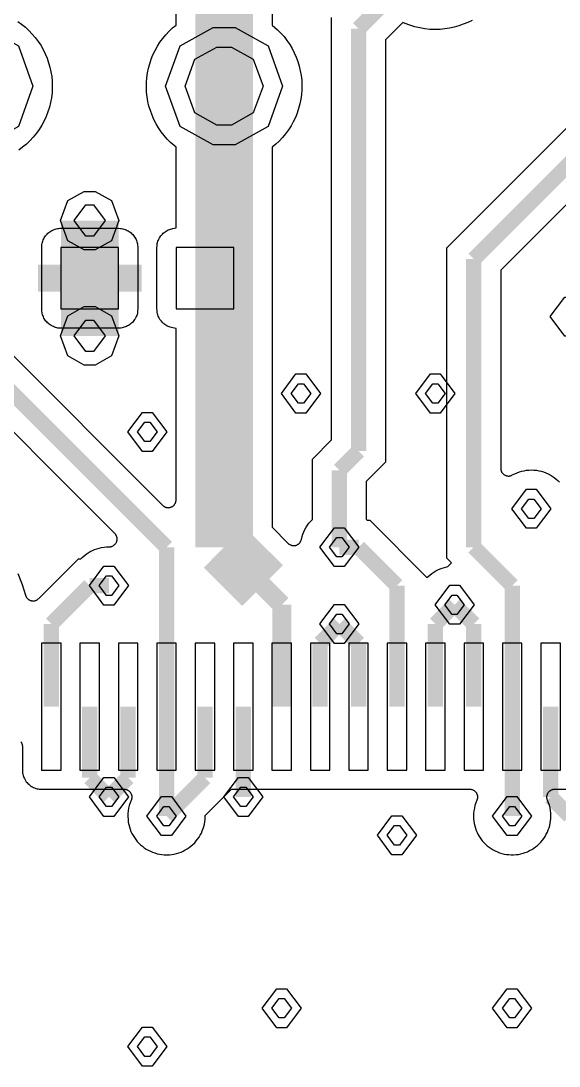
# Model space of a CAD drawing. Extents: x -0.15 to 4.85, y -1.33 to 3.4.
# Drawn here: x 2.622 to 2.898, y 1.358 to 1.894 of the extents above; entities that cross this region are included whole.
import ezdxf

# ---------------------------------------------------------------- set-up
doc = ezdxf.new("R2010")
doc.units = 0
doc.layers.get('0').update_dxf_attribs({"linetype": 'CONTINUOUS'})

msp = doc.modelspace()

# ---------------------------------------------------------------- linework, layer by layer
at = {"color": 0}
for points, const_width in [([(2.72636, 1.95864), (2.72636, 1.86022)], 0.029528), ([(2.83465, 1.92913), (2.79526, 1.88974)], 0.007874), ([(2.79526, 1.88974), (2.79526, 1.67321)], 0.007874), ([(2.72636, 1.76181), (2.72636, 1.86022)], 0.029528), ([(2.94293, 1.86022), (2.85433, 1.77163)], 0.007874), ([(2.65746, 1.76181), (2.65746, 1.79132)], 0.029528), ([(2.65746, 1.76181), (2.65746, 1.73229)], 0.029528), ([(2.72636, 1.624), (2.72636, 1.76181)], 0.029528), ([(2.85433, 1.77163), (2.85433, 1.624)], 0.007874), ([(2.63088, 1.76181), (2.65746, 1.76181), (2.6841, 1.76181)], 0.013779), ([(2.71654, 1.76181), (2.72636, 1.76181)], 0.009842), ([(2.59843, 1.72242), (2.69685, 1.624)], 0.007874), ([(2.79526, 1.67321), (2.78544, 1.66339)], 0.007874), ([(2.78544, 1.66339), (2.78544, 1.624)], 0.007874), ([(2.74606, 1.60431), (2.72636, 1.624)], 0.029528), ([(2.69685, 1.624), (2.69685, 1.54231)], 0.007874), ([(2.78544, 1.624), (2.79526, 1.624)], 0.007874), ([(2.79526, 1.624), (2.81496, 1.60431)], 0.007874), ([(2.85433, 1.624), (2.87403, 1.60431)], 0.007874), ([(2.65746, 1.60431), (2.63782, 1.58467)], 0.007874), ([(2.66733, 1.60431), (2.65746, 1.60431)], 0.007874), ([(2.75593, 1.59449), (2.74606, 1.60431)], 0.009842), ([(2.81496, 1.60431), (2.81496, 1.54231)], 0.007874), ([(2.87403, 1.60431), (2.87403, 1.54231)], 0.007874), ([(2.75593, 1.54231), (2.75593, 1.59449)], 0.009842), ([(2.83465, 1.58467), (2.84447, 1.59449)], 0.007874), ([(2.85433, 1.58467), (2.84447, 1.59449)], 0.007874), ([(2.63782, 1.58467), (2.63782, 1.54231)], 0.007874), ([(2.77557, 1.57479), (2.78544, 1.58467)], 0.007874), ([(2.79526, 1.57479), (2.78544, 1.58467)], 0.007874), ([(2.83465, 1.54231), (2.83465, 1.58467)], 0.007874), ([(2.85433, 1.54231), (2.85433, 1.58467)], 0.007874), ([(2.77557, 1.54231), (2.77557, 1.57479)], 0.007874), ([(2.79526, 1.54231), (2.79526, 1.57479)], 0.007874), ([(2.65746, 1.54231), (2.65746, 1.5059)], 0.007874), ([(2.67715, 1.54231), (2.67715, 1.5059)], 0.007874), ([(2.69685, 1.54231), (2.69685, 1.48621)], 0.007874), ([(2.71654, 1.54231), (2.71654, 1.5059)], 0.007874), ([(2.73624, 1.54231), (2.73624, 1.49607)], 0.007874), ([(2.87403, 1.48621), (2.87403, 1.54231)], 0.007874), ([(2.89368, 1.49607), (2.89368, 1.54231)], 0.007874), ([(2.65746, 1.5059), (2.66733, 1.49607)], 0.007874), ([(2.67715, 1.5059), (2.66733, 1.49607)], 0.007874), ([(2.71654, 1.5059), (2.69685, 1.48621)], 0.007874), ([(2.90354, 1.48621), (2.89368, 1.49607)], 0.007874)]:
    msp.add_lwpolyline(points, dxfattribs=dict(at, const_width=const_width))
for points in [[(2.61221, 1.72817), (2.69489, 1.64543), (2.69517, 1.64522), (2.69538, 1.64506), (2.69554, 1.64494), (2.69576, 1.64479), (2.69597, 1.64468), (2.69619, 1.64457), (2.69646, 1.64451), (2.69668, 1.6444), (2.6969, 1.64435), (2.69717, 1.64435), (2.69739, 1.64429), (2.69765, 1.64429), (2.69787, 1.64429), (2.69814, 1.64429), (2.69836, 1.64435), (2.69864, 1.6444), (2.69885, 1.64446), (2.69913, 1.64451), (2.69933, 1.64463), (2.69956, 1.64474), (2.69978, 1.64483), (2.69999, 1.64494), (2.70015, 1.64511), (2.70038, 1.64528), (2.70053, 1.64543), (2.70069, 1.6456), (2.70086, 1.64576), (2.70101, 1.64597), (2.70118, 1.64619), (2.70129, 1.64642), (2.7014, 1.64663), (2.70151, 1.64685), (2.70156, 1.64707), (2.70161, 1.64733), (2.70167, 1.64756), (2.70172, 1.64782), (2.70172, 1.64804), (2.70178, 1.64831), (2.70178, 1.7361), (2.7001, 1.73636), (2.69933, 1.73653), (2.69874, 1.73669), (2.69814, 1.7369), (2.6976, 1.73712), (2.69706, 1.73744), (2.69651, 1.73772), (2.69597, 1.7381), (2.69549, 1.73849), (2.69506, 1.73886), (2.69461, 1.73929), (2.69418, 1.73978), (2.69381, 1.74028), (2.69347, 1.74076), (2.69315, 1.74131), (2.69287, 1.74185), (2.69261, 1.74244), (2.69239, 1.74304), (2.69224, 1.74364), (2.69212, 1.74424), (2.69201, 1.74483), (2.69196, 1.74543), (2.6919, 1.74607), (2.6919, 1.77754), (2.69196, 1.77836), (2.69201, 1.77896), (2.69212, 1.77956), (2.69229, 1.78015), (2.69244, 1.78075), (2.69267, 1.78135), (2.69293, 1.78189), (2.69321, 1.78249), (2.69353, 1.78297), (2.69392, 1.78351), (2.69429, 1.78394), (2.69472, 1.78443), (2.69517, 1.78486), (2.69565, 1.78525), (2.69614, 1.78563), (2.69662, 1.78596), (2.69717, 1.78628), (2.69776, 1.78656), (2.69831, 1.78676), (2.6989, 1.78699), (2.6995, 1.78715), (2.7001, 1.78725), (2.70178, 1.78758), (2.70178, 1.82892), (2.69896, 1.83131), (2.69722, 1.83304), (2.6956, 1.83489), (2.69413, 1.83685), (2.69272, 1.83885), (2.69147, 1.84097), (2.69039, 1.84314), (2.6894, 1.84536), (2.68854, 1.84769), (2.68783, 1.85003), (2.68729, 1.85242), (2.68692, 1.85481), (2.68664, 1.85724), (2.68653, 1.85968), (2.68658, 1.86212), (2.68675, 1.86457), (2.68708, 1.86701), (2.68757, 1.86939), (2.68822, 1.87172), (2.68903, 1.87406), (2.6899, 1.87633), (2.69099, 1.87851), (2.69218, 1.88068), (2.69347, 1.88274), (2.69494, 1.88469), (2.69646, 1.8866), (2.69814, 1.88839), (2.69993, 1.89007), (2.70178, 1.89158), (2.70178, 1.9396)], [(2.75099, 1.9396), (2.75099, 1.89158), (2.75375, 1.88919), (2.75549, 1.88746), (2.75711, 1.88561), (2.75858, 1.88367), (2.76, 1.88165), (2.76124, 1.87954), (2.76232, 1.87738), (2.76336, 1.87514), (2.76417, 1.87286), (2.76488, 1.87053), (2.76542, 1.86815), (2.76585, 1.86571), (2.76612, 1.86326), (2.76624, 1.86082), (2.76618, 1.85837), (2.76601, 1.85594), (2.76564, 1.85356), (2.76515, 1.85117), (2.76456, 1.84878), (2.76379, 1.84644), (2.76288, 1.84422), (2.76178, 1.842), (2.76064, 1.83987), (2.75929, 1.83782), (2.75788, 1.83581), (2.75631, 1.83392), (2.75462, 1.83212), (2.75289, 1.83044), (2.75099, 1.82892), (2.75099, 1.63421), (2.75924, 1.62596), (2.7594, 1.62579), (2.75961, 1.62564), (2.75978, 1.62553), (2.76, 1.62536), (2.76021, 1.62525), (2.76043, 1.62514), (2.76069, 1.62504), (2.76092, 1.62499), (2.76114, 1.62493), (2.7614, 1.62487), (2.76163, 1.62482), (2.76189, 1.62482), (2.76211, 1.62482), (2.76238, 1.62482), (2.7626, 1.62487), (2.76288, 1.62487), (2.76308, 1.62493), (2.76336, 1.62504), (2.76357, 1.6251), (2.76379, 1.62519), (2.76401, 1.62531), (2.76422, 1.62547), (2.76444, 1.62558), (2.76461, 1.62574), (2.76482, 1.6259), (2.76499, 1.62607), (2.76515, 1.62628), (2.76531, 1.62644), (2.76542, 1.62667), (2.76553, 1.62688), (2.76569, 1.6271), (2.76575, 1.62732), (2.76585, 1.62753), (2.7659, 1.62775), (2.76596, 1.62801), (2.76635, 1.62943), (2.76672, 1.63068), (2.76721, 1.63188), (2.76775, 1.63307), (2.7684, 1.63421), (2.76911, 1.63529), (2.76986, 1.63638), (2.77074, 1.63735), (2.77165, 1.63828), (2.77165, 1.6691), (2.78147, 1.67896), (2.78147, 1.89549)], [(2.62056, 1.89337), (2.62257, 1.89196), (2.62447, 1.89039), (2.62626, 1.88876), (2.62794, 1.88697), (2.62951, 1.88513), (2.63103, 1.88318), (2.63233, 1.88117), (2.63358, 1.879), (2.63467, 1.87683), (2.63558, 1.8746), (2.6364, 1.87226), (2.63706, 1.86993), (2.6376, 1.86756), (2.63797, 1.86511), (2.63819, 1.86267), (2.63825, 1.86022), (2.63814, 1.85681), (2.63782, 1.85431), (2.63738, 1.85188), (2.63678, 1.84943), (2.63603, 1.84704), (2.6351, 1.84471), (2.63407, 1.84243), (2.63288, 1.84021), (2.63157, 1.83808), (2.63011, 1.83608), (2.62854, 1.83413), (2.62681, 1.83229), (2.62501, 1.83056), (2.62306, 1.82892), (2.62106, 1.82746)], [(2.85342, 1.89397), (2.85125, 1.89289), (2.84897, 1.89196), (2.84669, 1.89115), (2.84431, 1.8905), (2.84192, 1.88996), (2.83953, 1.88958), (2.83708, 1.88936), (2.83465, 1.88931), (2.83188, 1.88936), (2.82928, 1.88962), (2.82667, 1.89007), (2.82413, 1.89072), (2.82162, 1.89147), (2.81918, 1.8924), (2.81793, 1.89294), (2.80904, 1.88404), (2.80904, 1.66751), (2.79922, 1.65769), (2.79922, 1.63828), (2.79949, 1.638), (2.79971, 1.63779), (2.80101, 1.63779), (2.83031, 1.60849), (2.83172, 1.60968), (2.83281, 1.6105), (2.83378, 1.61121), (2.83486, 1.61185), (2.83589, 1.61239), (2.83703, 1.61289), (2.83817, 1.61332), (2.83936, 1.61364), (2.8405, 1.61392), (2.8411, 1.61408), (2.84294, 1.61592), (2.84056, 1.61831), (2.84056, 1.77738), (2.90669, 1.84351)], [(2.92622, 1.82404), (2.86813, 1.76593), (2.86813, 1.66447), (2.86813, 1.66421), (2.86818, 1.66393), (2.86818, 1.66372), (2.86822, 1.66344), (2.86833, 1.66324), (2.86839, 1.66296), (2.8685, 1.66274), (2.86861, 1.66253), (2.86878, 1.66231), (2.86893, 1.6621), (2.86904, 1.66187), (2.86926, 1.66171), (2.86942, 1.66156), (2.86958, 1.66139), (2.86981, 1.66122), (2.87001, 1.66106), (2.87024, 1.66096), (2.87046, 1.66085), (2.87067, 1.66074), (2.87094, 1.66068), (2.87115, 1.66057), (2.87143, 1.66051), (2.87165, 1.66051), (2.87192, 1.66046), (2.87219, 1.66046), (2.8724, 1.66046), (2.87268, 1.66051), (2.87294, 1.66057), (2.87317, 1.66063), (2.87343, 1.66068), (2.87365, 1.66079), (2.87388, 1.6609), (2.87408, 1.661), (2.87539, 1.66165), (2.87653, 1.66215), (2.87772, 1.66258), (2.87892, 1.6629), (2.88011, 1.66318), (2.88136, 1.66339), (2.88261, 1.6635), (2.88385, 1.66356), (2.88385, 1.66356), (2.88515, 1.6635), (2.8864, 1.66339), (2.8876, 1.66318), (2.88885, 1.6629), (2.89004, 1.66258), (2.89118, 1.66215), (2.89238, 1.66165), (2.89346, 1.66106), (2.89454, 1.66042), (2.89557, 1.65971), (2.89656, 1.65894), (2.89747, 1.65813), (2.89833, 1.65726)], [(2.62061, 1.61044), (2.62279, 1.6049), (2.62458, 1.59937), (2.62474, 1.59894), (2.62485, 1.59872), (2.62496, 1.5985), (2.62507, 1.59829), (2.62522, 1.59807), (2.62539, 1.59792), (2.62556, 1.59769), (2.62572, 1.59753), (2.62588, 1.59736), (2.6261, 1.59721), (2.62632, 1.5971), (2.62653, 1.59699), (2.62675, 1.59682), (2.62696, 1.59676), (2.62718, 1.59667), (2.62746, 1.59661), (2.62767, 1.59656), (2.62789, 1.5965), (2.62815, 1.5965), (2.62843, 1.59644), (2.62864, 1.59644), (2.62892, 1.5965), (2.62914, 1.5965), (2.6294, 1.59656), (2.62962, 1.59667), (2.62983, 1.59672), (2.63006, 1.59682), (2.63033, 1.59693), (2.63049, 1.59704), (2.63071, 1.59715), (2.63093, 1.59732), (2.63108, 1.59747), (2.63131, 1.59764), (2.65176, 1.6181), (2.653, 1.6181), (2.6536, 1.61869), (2.65468, 1.61961), (2.65567, 1.62038), (2.65669, 1.62107), (2.65778, 1.62172), (2.65886, 1.62226), (2.66, 1.62276), (2.66119, 1.62319), (2.66239, 1.62357), (2.66358, 1.62385), (2.66483, 1.624), (2.66608, 1.62411), (2.66733, 1.62417), (2.66749, 1.62417), (2.66782, 1.62417), (2.66808, 1.62422), (2.66831, 1.62428), (2.66857, 1.62433), (2.66879, 1.62439), (2.66901, 1.6245), (2.66922, 1.6246), (2.66944, 1.62471), (2.66967, 1.62482), (2.66988, 1.62499), (2.67004, 1.62514), (2.67026, 1.62531), (2.67042, 1.62547), (2.67058, 1.62564), (2.67075, 1.62585), (2.67086, 1.62607), (2.67101, 1.62624), (2.67113, 1.62644), (2.67124, 1.62672), (2.67129, 1.62693), (2.67135, 1.62715), (2.6714, 1.62743), (2.67146, 1.62764), (2.6715, 1.62792), (2.6715, 1.62812), (2.6715, 1.6284), (2.67146, 1.62861), (2.67146, 1.62889), (2.6714, 1.62911), (2.67135, 1.62938), (2.67124, 1.6296), (2.67118, 1.62981), (2.67107, 1.63003), (2.6709, 1.63025), (2.67081, 1.63046), (2.67064, 1.63068), (2.67047, 1.63085), (2.67031, 1.63106), (2.58465, 1.71672)], [(2.62219, 1.52435), (2.62235, 1.52413), (2.62246, 1.5239), (2.62257, 1.52369), (2.62268, 1.52347), (2.62274, 1.52326), (2.62285, 1.52299), (2.62289, 1.52276), (2.62289, 1.5225), (2.62294, 1.52228), (2.62294, 1.52201), (2.62294, 1.50981), (2.623, 1.50888), (2.62306, 1.50828), (2.62317, 1.50768), (2.62333, 1.50708), (2.62354, 1.50649), (2.62376, 1.50594), (2.62399, 1.5054), (2.62431, 1.50486), (2.62463, 1.50438), (2.62496, 1.50383), (2.62533, 1.5034), (2.62576, 1.50297), (2.62621, 1.50253), (2.62664, 1.50215), (2.62713, 1.50178), (2.62761, 1.50144), (2.62815, 1.50113), (2.62869, 1.50085), (2.62924, 1.50064), (2.62983, 1.50042), (2.63037, 1.50025), (2.63097, 1.50014), (2.63157, 1.50004), (2.63217, 1.49999), (2.63276, 1.49999), (2.67503, 1.49999), (2.67542, 1.49993), (2.67568, 1.49993), (2.6759, 1.49987), (2.67611, 1.49982), (2.67639, 1.49976), (2.67661, 1.49965), (2.67682, 1.49954), (2.67704, 1.49944), (2.67725, 1.49933), (2.67747, 1.49917), (2.67764, 1.499), (2.67785, 1.49885), (2.67801, 1.49868), (2.67818, 1.49846), (2.67835, 1.49831), (2.67844, 1.49808), (2.67856, 1.49786), (2.67867, 1.49765), (2.67878, 1.49743), (2.67889, 1.49722), (2.67894, 1.49694), (2.67899, 1.49672), (2.67904, 1.49646), (2.67904, 1.49624), (2.6791, 1.49597), (2.67904, 1.49575), (2.67904, 1.49549), (2.67899, 1.49526), (2.67894, 1.49499), (2.67889, 1.49478), (2.67883, 1.49456), (2.67872, 1.49433), (2.67818, 1.49299), (2.67775, 1.49168), (2.67742, 1.49032), (2.67721, 1.48897), (2.67704, 1.48761), (2.67699, 1.48621), (2.6771, 1.48425), (2.67725, 1.48306), (2.67747, 1.48186), (2.67781, 1.48067), (2.67818, 1.47953), (2.67861, 1.47839), (2.6791, 1.47731), (2.67969, 1.47622), (2.68035, 1.47519), (2.68106, 1.47421), (2.68182, 1.47324), (2.68263, 1.47236), (2.6835, 1.4715), (2.68447, 1.47074), (2.68539, 1.46999), (2.68643, 1.46933), (2.68751, 1.46874), (2.6886, 1.46819), (2.68968, 1.46771), (2.69087, 1.46732), (2.69201, 1.46694), (2.69321, 1.46672), (2.6944, 1.46651), (2.69565, 1.4664), (2.69685, 1.46635), (2.69836, 1.4664), (2.69956, 1.46656), (2.70075, 1.46678), (2.70194, 1.46706), (2.70308, 1.46738), (2.70428, 1.46781), (2.70536, 1.46829), (2.70644, 1.46885), (2.70747, 1.46949), (2.7085, 1.47014), (2.70949, 1.4709), (2.7104, 1.47172), (2.71128, 1.47253), (2.71203, 1.47346), (2.71279, 1.47443), (2.7135, 1.4754), (2.71415, 1.47643), (2.71469, 1.47753), (2.71518, 1.47867), (2.71561, 1.47981), (2.716, 1.48094), (2.71626, 1.48214), (2.71649, 1.48333), (2.71664, 1.48451), (2.71669, 1.48576), (2.71669, 1.48658), (2.7301, 1.49999), (2.85222, 1.49999), (2.8526, 1.49993), (2.85282, 1.49993), (2.8531, 1.49987), (2.85331, 1.49982), (2.85353, 1.49976), (2.85379, 1.49965), (2.85401, 1.49954), (2.85424, 1.49944), (2.85444, 1.49933), (2.85461, 1.49917), (2.85483, 1.499), (2.85499, 1.49885), (2.85515, 1.49868), (2.85532, 1.49846), (2.85549, 1.49831), (2.85564, 1.49808), (2.85575, 1.49786), (2.85586, 1.49765), (2.85597, 1.49743), (2.85603, 1.49722), (2.85613, 1.49694), (2.85618, 1.49672), (2.85618, 1.49646), (2.85624, 1.49624), (2.85624, 1.49597), (2.85624, 1.49575), (2.85624, 1.49549), (2.85618, 1.49526), (2.85613, 1.49499), (2.85607, 1.49478), (2.85597, 1.49456), (2.85592, 1.49433), (2.85538, 1.49299), (2.85493, 1.49168), (2.85461, 1.49032), (2.85433, 1.48897), (2.85424, 1.48761), (2.85418, 1.48621), (2.85424, 1.48474), (2.85433, 1.48354), (2.85456, 1.48235), (2.85483, 1.48115), (2.85515, 1.48001), (2.85558, 1.47882), (2.85607, 1.47774), (2.85663, 1.47665), (2.85726, 1.47563), (2.85792, 1.4746), (2.85868, 1.47361), (2.8595, 1.47269), (2.86031, 1.47182), (2.86124, 1.47101), (2.86221, 1.47025), (2.86318, 1.4696), (2.86421, 1.46894), (2.86531, 1.4684), (2.86644, 1.46786), (2.86758, 1.46743), (2.86872, 1.46711), (2.86992, 1.46678), (2.87111, 1.46656), (2.87229, 1.46646), (2.87354, 1.4664), (2.87474, 1.4664), (2.87599, 1.46646), (2.87718, 1.46661), (2.87837, 1.46683), (2.87957, 1.46715), (2.88071, 1.46754), (2.88185, 1.46797), (2.88293, 1.46851), (2.88401, 1.46906), (2.88504, 1.46971), (2.88603, 1.47042), (2.887, 1.47118), (2.88788, 1.47199), (2.88874, 1.47292), (2.8895, 1.47383), (2.89025, 1.47481), (2.8909, 1.47579), (2.8915, 1.47687), (2.89204, 1.47796), (2.89253, 1.4791), (2.89292, 1.48024), (2.89329, 1.48137), (2.89351, 1.48257), (2.89372, 1.48382), (2.89383, 1.48501), (2.89389, 1.48621), (2.89378, 1.48772), (2.89368, 1.48908), (2.8934, 1.49043), (2.89308, 1.49174), (2.89264, 1.49304), (2.89215, 1.49433), (2.89199, 1.49467), (2.89194, 1.49489), (2.89189, 1.4951), (2.89183, 1.49538), (2.89178, 1.49558), (2.89178, 1.49586), (2.89178, 1.49613), (2.89183, 1.49635), (2.89183, 1.49663), (2.89189, 1.49683), (2.89194, 1.49706), (2.89204, 1.49732), (2.8921, 1.49754), (2.89221, 1.49776), (2.89232, 1.49797), (2.89249, 1.49819), (2.89258, 1.4984), (2.89275, 1.49857), (2.89292, 1.49874), (2.89312, 1.49896), (2.89329, 1.49911), (2.89351, 1.49922), (2.89372, 1.49939), (2.89389, 1.4995), (2.89417, 1.4996), (2.89438, 1.49971), (2.8946, 1.49976), (2.89482, 1.49987), (2.89508, 1.49993), (2.89531, 1.49993), (2.89557, 1.49999), (2.89579, 1.49999), (2.93806, 1.49999)]]:
    msp.add_lwpolyline(points, dxfattribs=at)
for points in [[(2.59843, 1.89022), (2.60401, 1.89022), (2.62089, 1.8809), (2.62837, 1.86022), (2.62089, 1.83961), (2.60401, 1.83022), (2.59843, 1.83022), (2.59278, 1.83022), (2.57592, 1.83961), (2.56843, 1.86022), (2.57592, 1.8809), (2.59278, 1.89022), (2.59843, 1.89022)], [(2.72636, 1.89022), (2.73194, 1.89022), (2.74888, 1.8809), (2.75636, 1.86022), (2.74888, 1.83961), (2.73194, 1.83022), (2.72636, 1.83022), (2.72071, 1.83022), (2.70385, 1.83961), (2.69635, 1.86022), (2.70385, 1.8809), (2.72071, 1.89022), (2.72636, 1.89022)], [(2.65746, 1.80635), (2.66022, 1.80635), (2.66868, 1.80168), (2.67243, 1.79138), (2.66868, 1.78107), (2.66022, 1.77635), (2.65746, 1.77635), (2.65464, 1.77635), (2.64622, 1.78107), (2.64249, 1.79138), (2.64622, 1.80168), (2.65464, 1.80635), (2.65746, 1.80635)], [(2.63288, 1.77754), (2.63293, 1.77851), (2.63299, 1.77911), (2.6331, 1.77971), (2.63326, 1.78031), (2.63342, 1.78085), (2.63364, 1.78144), (2.6339, 1.78199), (2.63418, 1.78253), (2.6345, 1.78303), (2.63489, 1.78351), (2.63526, 1.784), (2.63564, 1.78443), (2.63608, 1.78486), (2.63657, 1.78525), (2.63706, 1.78563), (2.63754, 1.78596), (2.63808, 1.78622), (2.63863, 1.7865), (2.63917, 1.78676), (2.63976, 1.78693), (2.64031, 1.7871), (2.6409, 1.78725), (2.6415, 1.78731), (2.6421, 1.78742), (2.64269, 1.78742), (2.67226, 1.78742), (2.67319, 1.78736), (2.67378, 1.78731), (2.67437, 1.78715), (2.67497, 1.78704), (2.67557, 1.78682), (2.67611, 1.7866), (2.67667, 1.78633), (2.67721, 1.78606), (2.67769, 1.78574), (2.67824, 1.78542), (2.67867, 1.78503), (2.6791, 1.7846), (2.67954, 1.78417), (2.67992, 1.78372), (2.68029, 1.78324), (2.68063, 1.78275), (2.68094, 1.78221), (2.68122, 1.78167), (2.68143, 1.78112), (2.68165, 1.78053), (2.68182, 1.77993), (2.68192, 1.77939), (2.68203, 1.77879), (2.68208, 1.77814), (2.68208, 1.77754), (2.68208, 1.74607), (2.68203, 1.7451), (2.68197, 1.7445), (2.68188, 1.7439), (2.68171, 1.74331), (2.68154, 1.74276), (2.68128, 1.74217), (2.68106, 1.74163), (2.68072, 1.74108), (2.68046, 1.7406), (2.68008, 1.74011), (2.67969, 1.73962), (2.67932, 1.73918), (2.67889, 1.73875), (2.6784, 1.73838), (2.6779, 1.73799), (2.67742, 1.73767), (2.67688, 1.73739), (2.67633, 1.73712), (2.67579, 1.73685), (2.67519, 1.73669), (2.67465, 1.73653), (2.67406, 1.73636), (2.67346, 1.73631), (2.67286, 1.73625), (2.67226, 1.73621), (2.64269, 1.73621), (2.64178, 1.73625), (2.64118, 1.73631), (2.64058, 1.73647), (2.63999, 1.73658), (2.63939, 1.73681), (2.63885, 1.73701), (2.63831, 1.73729), (2.63776, 1.73756), (2.63722, 1.73789), (2.63674, 1.73821), (2.63629, 1.73858), (2.63586, 1.73903), (2.63543, 1.73946), (2.63504, 1.73989), (2.63467, 1.74038), (2.63435, 1.74092), (2.63401, 1.74142), (2.63375, 1.74196), (2.63353, 1.7425), (2.63331, 1.7431), (2.63315, 1.74369), (2.63304, 1.74429), (2.63293, 1.74489), (2.63288, 1.74549), (2.63288, 1.74607), (2.63288, 1.77754)], [(2.64269, 1.74607), (2.67226, 1.74607), (2.67226, 1.77754), (2.64269, 1.77754), (2.64269, 1.74607)], [(2.70178, 1.74607), (2.73129, 1.74607), (2.73129, 1.77754), (2.70178, 1.77754), (2.70178, 1.74607)], [(2.90354, 1.75215), (2.90604, 1.75215), (2.91353, 1.74217), (2.90604, 1.73214), (2.90354, 1.73214), (2.901, 1.73214), (2.89351, 1.74217), (2.901, 1.75215), (2.90354, 1.75215)], [(2.65746, 1.74726), (2.66022, 1.74726), (2.66868, 1.7426), (2.67243, 1.73229), (2.66868, 1.72199), (2.66022, 1.71726), (2.65746, 1.71726), (2.65464, 1.71726), (2.64622, 1.72199), (2.64249, 1.73229), (2.64622, 1.7426), (2.65464, 1.74726), (2.65746, 1.74726)], [(2.76575, 1.71276), (2.76824, 1.71276), (2.77572, 1.70278), (2.76824, 1.69275), (2.76575, 1.69275), (2.76319, 1.69275), (2.75571, 1.70278), (2.76319, 1.71276), (2.76575, 1.71276)], [(2.83465, 1.71276), (2.83714, 1.71276), (2.84463, 1.70278), (2.83714, 1.69275), (2.83465, 1.69275), (2.8321, 1.69275), (2.82461, 1.70278), (2.8321, 1.71276), (2.83465, 1.71276)], [(2.68703, 1.69307), (2.68946, 1.69307), (2.69694, 1.68308), (2.68946, 1.67306), (2.68703, 1.67306), (2.68447, 1.67306), (2.67699, 1.68308), (2.68447, 1.69307), (2.68703, 1.69307)], [(2.88385, 1.65368), (2.88635, 1.65368), (2.89383, 1.64369), (2.88635, 1.63372), (2.88385, 1.63372), (2.88131, 1.63372), (2.87382, 1.64369), (2.88131, 1.65368), (2.88385, 1.65368)], [(2.78544, 1.63399), (2.78793, 1.63399), (2.79542, 1.624), (2.78793, 1.61403), (2.78544, 1.61403), (2.78289, 1.61403), (2.7754, 1.624), (2.78289, 1.63399), (2.78544, 1.63399)], [(2.66733, 1.61435), (2.66982, 1.61435), (2.67731, 1.60436), (2.66982, 1.59433), (2.66733, 1.59433), (2.66478, 1.59433), (2.65729, 1.60436), (2.66478, 1.61435), (2.66733, 1.61435)], [(2.84447, 1.60447), (2.84696, 1.60447), (2.85444, 1.59449), (2.84696, 1.58451), (2.84447, 1.58451), (2.84197, 1.58451), (2.83449, 1.59449), (2.84197, 1.60447), (2.84447, 1.60447)], [(2.78544, 1.59465), (2.78793, 1.59465), (2.79542, 1.58467), (2.78793, 1.57464), (2.78544, 1.57464), (2.78289, 1.57464), (2.7754, 1.58467), (2.78289, 1.59465), (2.78544, 1.59465)], [(2.64281, 1.50981), (2.64281, 1.57479), (2.63276, 1.57479), (2.63276, 1.50981), (2.64281, 1.50981)], [(2.6625, 1.50981), (2.6625, 1.57479), (2.65246, 1.57479), (2.65246, 1.50981), (2.6625, 1.50981)], [(2.68214, 1.50981), (2.68214, 1.57479), (2.67215, 1.57479), (2.67215, 1.50981), (2.68214, 1.50981)], [(2.70183, 1.50981), (2.70183, 1.57479), (2.69185, 1.57479), (2.69185, 1.50981), (2.70183, 1.50981)], [(2.72153, 1.50981), (2.72153, 1.57479), (2.71154, 1.57479), (2.71154, 1.50981), (2.72153, 1.50981)], [(2.74122, 1.50981), (2.74122, 1.57479), (2.73124, 1.57479), (2.73124, 1.50981), (2.74122, 1.50981)], [(2.76092, 1.50981), (2.76092, 1.57479), (2.75088, 1.57479), (2.75088, 1.50981), (2.76092, 1.50981)], [(2.78061, 1.50981), (2.78061, 1.57479), (2.77057, 1.57479), (2.77057, 1.50981), (2.78061, 1.50981)], [(2.80025, 1.50981), (2.80025, 1.57479), (2.79026, 1.57479), (2.79026, 1.50981), (2.80025, 1.50981)], [(2.81994, 1.50981), (2.81994, 1.57479), (2.80996, 1.57479), (2.80996, 1.50981), (2.81994, 1.50981)], [(2.83964, 1.50981), (2.83964, 1.57479), (2.82965, 1.57479), (2.82965, 1.50981), (2.83964, 1.50981)], [(2.85933, 1.50981), (2.85933, 1.57479), (2.84935, 1.57479), (2.84935, 1.50981), (2.85933, 1.50981)], [(2.87903, 1.50981), (2.87903, 1.57479), (2.86899, 1.57479), (2.86899, 1.50981), (2.87903, 1.50981)], [(2.89872, 1.50981), (2.89872, 1.57479), (2.88868, 1.57479), (2.88868, 1.50981), (2.89872, 1.50981)], [(2.66733, 1.50606), (2.66982, 1.50606), (2.67731, 1.49607), (2.66982, 1.48604), (2.66733, 1.48604), (2.66478, 1.48604), (2.65729, 1.49607), (2.66478, 1.50606), (2.66733, 1.50606)], [(2.73624, 1.50606), (2.73872, 1.50606), (2.74621, 1.49607), (2.73872, 1.48604), (2.73624, 1.48604), (2.73368, 1.48604), (2.72619, 1.49607), (2.73368, 1.50606), (2.73624, 1.50606)], [(2.69685, 1.49624), (2.69933, 1.49624), (2.70682, 1.48625), (2.69933, 1.47622), (2.69685, 1.47622), (2.69429, 1.47622), (2.68681, 1.48625), (2.69429, 1.49624), (2.69685, 1.49624)], [(2.87403, 1.49624), (2.87647, 1.49624), (2.88396, 1.48625), (2.87647, 1.47622), (2.87403, 1.47622), (2.87149, 1.47622), (2.864, 1.48625), (2.87149, 1.49624), (2.87403, 1.49624)], [(2.81496, 1.48636), (2.81744, 1.48636), (2.82493, 1.47639), (2.81744, 1.4664), (2.81496, 1.4664), (2.8124, 1.4664), (2.80492, 1.47639), (2.8124, 1.48636), (2.81496, 1.48636)], [(2.75593, 1.39776), (2.75836, 1.39776), (2.76585, 1.38779), (2.75836, 1.3778), (2.75593, 1.3778), (2.75337, 1.3778), (2.74589, 1.38779), (2.75337, 1.39776), (2.75593, 1.39776)], [(2.87403, 1.39776), (2.87647, 1.39776), (2.88396, 1.38779), (2.87647, 1.3778), (2.87403, 1.3778), (2.87149, 1.3778), (2.864, 1.38779), (2.87149, 1.39776), (2.87403, 1.39776)], [(2.68703, 1.37813), (2.68946, 1.37813), (2.69694, 1.36815), (2.68946, 1.35811), (2.68703, 1.35811), (2.68447, 1.35811), (2.67699, 1.36815), (2.68447, 1.37813), (2.68703, 1.37813)]]:
    msp.add_lwpolyline(points, close=True, dxfattribs=at)
at = {"color": 7}
for points in [[(2.72636, 1.88025), (2.7301, 1.88025), (2.74133, 1.874), (2.74637, 1.86028), (2.74133, 1.84656), (2.7301, 1.84026), (2.72636, 1.84026), (2.72256, 1.84026), (2.71133, 1.84656), (2.70633, 1.86028), (2.71133, 1.874), (2.72256, 1.88025), (2.72636, 1.88025)], [(2.65746, 1.79935), (2.6594, 1.79935), (2.66543, 1.79138), (2.6594, 1.78335), (2.65746, 1.78335), (2.65544, 1.78335), (2.64947, 1.79138), (2.65544, 1.79935), (2.65746, 1.79935)], [(2.65746, 1.74028), (2.6594, 1.74028), (2.66543, 1.73229), (2.6594, 1.72426), (2.65746, 1.72426), (2.65544, 1.72426), (2.64947, 1.73229), (2.65544, 1.74028), (2.65746, 1.74028)], [(2.76575, 1.70778), (2.76699, 1.70778), (2.77074, 1.70278), (2.76699, 1.69774), (2.76575, 1.69774), (2.76444, 1.69774), (2.76069, 1.70278), (2.76444, 1.70778), (2.76575, 1.70778)], [(2.83465, 1.70778), (2.83589, 1.70778), (2.83964, 1.70278), (2.83589, 1.69774), (2.83465, 1.69774), (2.83335, 1.69774), (2.8296, 1.70278), (2.83335, 1.70778), (2.83465, 1.70778)], [(2.68703, 1.68808), (2.68826, 1.68808), (2.69201, 1.68308), (2.68826, 1.6781), (2.68703, 1.6781), (2.68572, 1.6781), (2.68197, 1.68308), (2.68572, 1.68808), (2.68703, 1.68808)], [(2.88385, 1.64869), (2.8851, 1.64869), (2.88885, 1.64369), (2.8851, 1.63871), (2.88385, 1.63871), (2.88256, 1.63871), (2.87881, 1.64369), (2.88256, 1.64869), (2.88385, 1.64869)], [(2.78544, 1.629), (2.78668, 1.629), (2.79043, 1.624), (2.78668, 1.61901), (2.78544, 1.61901), (2.78414, 1.61901), (2.78039, 1.624), (2.78414, 1.629), (2.78544, 1.629)], [(2.66733, 1.60936), (2.66857, 1.60936), (2.67232, 1.60436), (2.66857, 1.59932), (2.66733, 1.59932), (2.66603, 1.59932), (2.66228, 1.60436), (2.66603, 1.60936), (2.66733, 1.60936)], [(2.84447, 1.59949), (2.84571, 1.59949), (2.84946, 1.59449), (2.84571, 1.5895), (2.84447, 1.5895), (2.84322, 1.5895), (2.83947, 1.59449), (2.84322, 1.59949), (2.84447, 1.59949)], [(2.78544, 1.58967), (2.78668, 1.58967), (2.79043, 1.58467), (2.78668, 1.57963), (2.78544, 1.57963), (2.78414, 1.57963), (2.78039, 1.58467), (2.78414, 1.58967), (2.78544, 1.58967)], [(2.66733, 1.50107), (2.66857, 1.50107), (2.67232, 1.49607), (2.66857, 1.49108), (2.66733, 1.49108), (2.66603, 1.49108), (2.66228, 1.49607), (2.66603, 1.50107), (2.66733, 1.50107)], [(2.73624, 1.50107), (2.73747, 1.50107), (2.74122, 1.49607), (2.73747, 1.49108), (2.73624, 1.49108), (2.73493, 1.49108), (2.73118, 1.49607), (2.73493, 1.50107), (2.73624, 1.50107)], [(2.69685, 1.49119), (2.69808, 1.49119), (2.70183, 1.48621), (2.69808, 1.48121), (2.69685, 1.48121), (2.69554, 1.48121), (2.69179, 1.48621), (2.69554, 1.49119), (2.69685, 1.49119)], [(2.87403, 1.49119), (2.87528, 1.49119), (2.87903, 1.48621), (2.87528, 1.48121), (2.87403, 1.48121), (2.87274, 1.48121), (2.86899, 1.48621), (2.87274, 1.49119), (2.87403, 1.49119)], [(2.81496, 1.48137), (2.81619, 1.48137), (2.81994, 1.47639), (2.81619, 1.47139), (2.81496, 1.47139), (2.81365, 1.47139), (2.8099, 1.47639), (2.81365, 1.48137), (2.81496, 1.48137)], [(2.75593, 1.39278), (2.75717, 1.39278), (2.76092, 1.38779), (2.75717, 1.38279), (2.75593, 1.38279), (2.75462, 1.38279), (2.75088, 1.38779), (2.75462, 1.39278), (2.75593, 1.39278)], [(2.87403, 1.39278), (2.87528, 1.39278), (2.87903, 1.38779), (2.87528, 1.38279), (2.87403, 1.38279), (2.87274, 1.38279), (2.86899, 1.38779), (2.87274, 1.39278), (2.87403, 1.39278)], [(2.68703, 1.37308), (2.68826, 1.37308), (2.69201, 1.36809), (2.68826, 1.3631), (2.68703, 1.3631), (2.68572, 1.3631), (2.68197, 1.36809), (2.68572, 1.37308), (2.68703, 1.37308)]]:
    msp.add_lwpolyline(points, close=True, dxfattribs=at)

doc.saveas('drawing.dxf')
